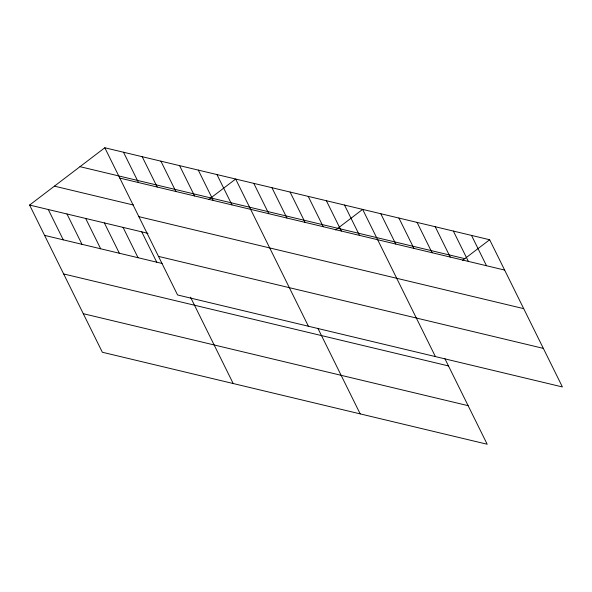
<?xml version="1.0" encoding="UTF-8"?>
<svg xmlns="http://www.w3.org/2000/svg" width="592" height="592" viewBox="0 0 592 592"><rect width="100%" height="100%" fill="white"/><g stroke="black" fill="none" stroke-linecap="round" stroke-linejoin="round"><path stroke-width="0.89" d="M444.91 358.7L487.186 444.237L102.349 352.255L29.6 205.054L104.814 147.763L489.651 239.745L562.4 386.946L177.563 294.964L104.814 147.763M208.643 199.615L235.653 179.036L308.41 326.244M335.642 229.962L362.652 209.39L435.401 356.591M462.633 260.317L489.651 239.745M79.994 166.67L464.831 258.652M119.799 178.088L504.636 270.07M54.42 186.147L133.637 205.084M138.861 216.657L523.698 308.639M29.6 205.054L147.985 233.344M158.501 256.395L543.338 348.377M44.585 235.379L162.082 263.462M63.647 273.948L448.484 365.93M83.287 313.686L468.124 405.668M471.506 235.409L486.491 265.734M453.361 231.072L468.353 261.398M435.224 226.736L450.209 257.061M417.079 222.4L432.064 252.725M398.934 218.063L413.926 248.388M380.797 213.727L395.782 244.052M344.507 205.054L359.499 235.379M326.37 200.718L341.355 231.043M308.225 196.381L323.217 226.706M290.08 192.045L305.072 222.37M271.943 187.708L286.928 218.034M253.798 183.372L268.79 213.697M317.919 328.345L360.195 413.882M216.961 174.566L231.953 204.899M198.276 170.104L213.261 200.429M179.583 165.634L194.568 195.959M160.891 161.165L175.876 191.49M142.198 156.702L157.183 187.028M123.506 152.233L138.491 182.558M190.52 297.184L233.196 383.527M141.754 231.857L156.739 262.182M123.062 227.387L138.047 257.72M104.37 222.925L119.355 253.25M85.677 218.455L100.662 248.781M66.985 213.986L81.97 244.311M48.292 209.516L63.277 239.849"/></g></svg>
